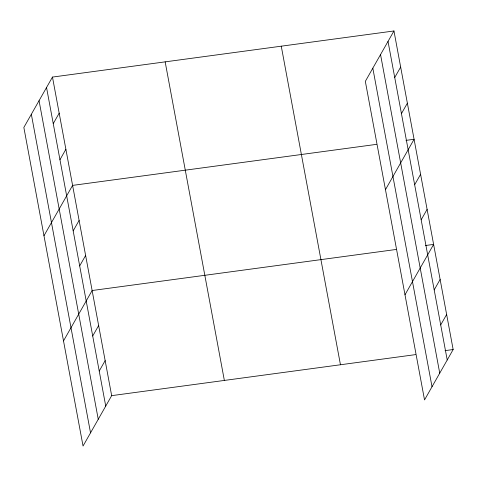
<?xml version="1.0" encoding="UTF-8"?>
<svg xmlns="http://www.w3.org/2000/svg" width="477" height="477" viewBox="0 0 477 477"><rect width="100%" height="100%" fill="white"/><g stroke="black" fill="none" stroke-linecap="round" stroke-linejoin="round"><path stroke-width="0.72" d="M52.47 77.077L23.85 127.454L83.046 446.031L111.666 395.648L52.47 77.077L393.954 30.969L453.15 349.546L424.53 399.923L365.334 81.352L393.954 30.969M53.245 123.621L59.178 113.18M59.959 159.729L65.886 149.289M43.973 235.769L72.593 185.392L376.52 144.358M73.178 230.874L79.104 220.434M79.689 265.916L85.621 255.475M63.513 340.9L92.133 290.523L396.053 249.483M92.711 336.005L98.644 325.564M99.222 371.046L105.155 360.606M394.735 77.512L400.662 67.072M401.443 113.621L407.37 103.181M385.464 189.667L414.084 139.284L405.981 140.381M414.662 184.766L420.595 174.326M421.173 219.814L427.106 209.373M404.997 294.792L433.617 244.415L425.514 245.506M434.195 289.897L440.128 279.456M440.706 324.938L446.639 314.498M111.666 395.648L415.586 354.614M445.047 350.637L453.15 349.546M388.022 41.41L447.217 359.986M380.539 54.593L439.734 373.163M372.823 68.169L432.019 386.746M281.263 46.186L340.459 364.756M165.161 61.861L224.357 380.437M46.537 87.518L105.733 406.088M39.054 100.695L98.244 419.271M31.339 114.277L90.535 432.848"/></g></svg>
